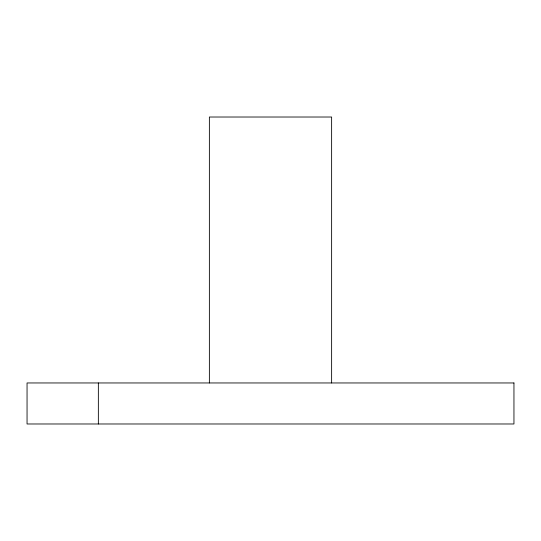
<?xml version="1.0" encoding="UTF-8"?>
<svg xmlns="http://www.w3.org/2000/svg" width="541" height="541" viewBox="0 0 541 541"><rect width="100%" height="100%" fill="white"/><g stroke="black" fill="none" stroke-linecap="round" stroke-linejoin="round"><path stroke-width="0.81" d="M331.626 382.96L331.626 117.018L209.374 117.018L209.374 382.96M98.354 382.96L98.354 423.982M513.95 382.96L27.05 382.96L27.05 423.982L513.95 423.982L513.95 382.96"/></g></svg>
